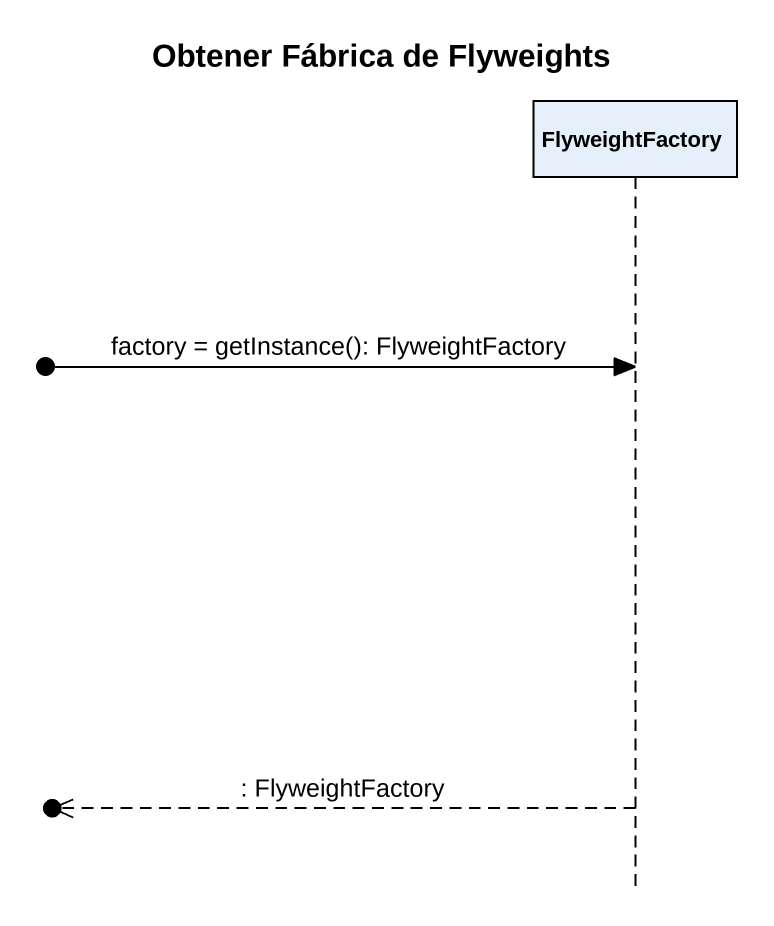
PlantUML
@startuml
title Obtener Fábrica de Flyweights
hide footbox
participant FlyweightFactory

[o-> FlyweightFactory : factory = getInstance(): FlyweightFactory
[o<<-- FlyweightFactory : : FlyweightFactory
@enduml
